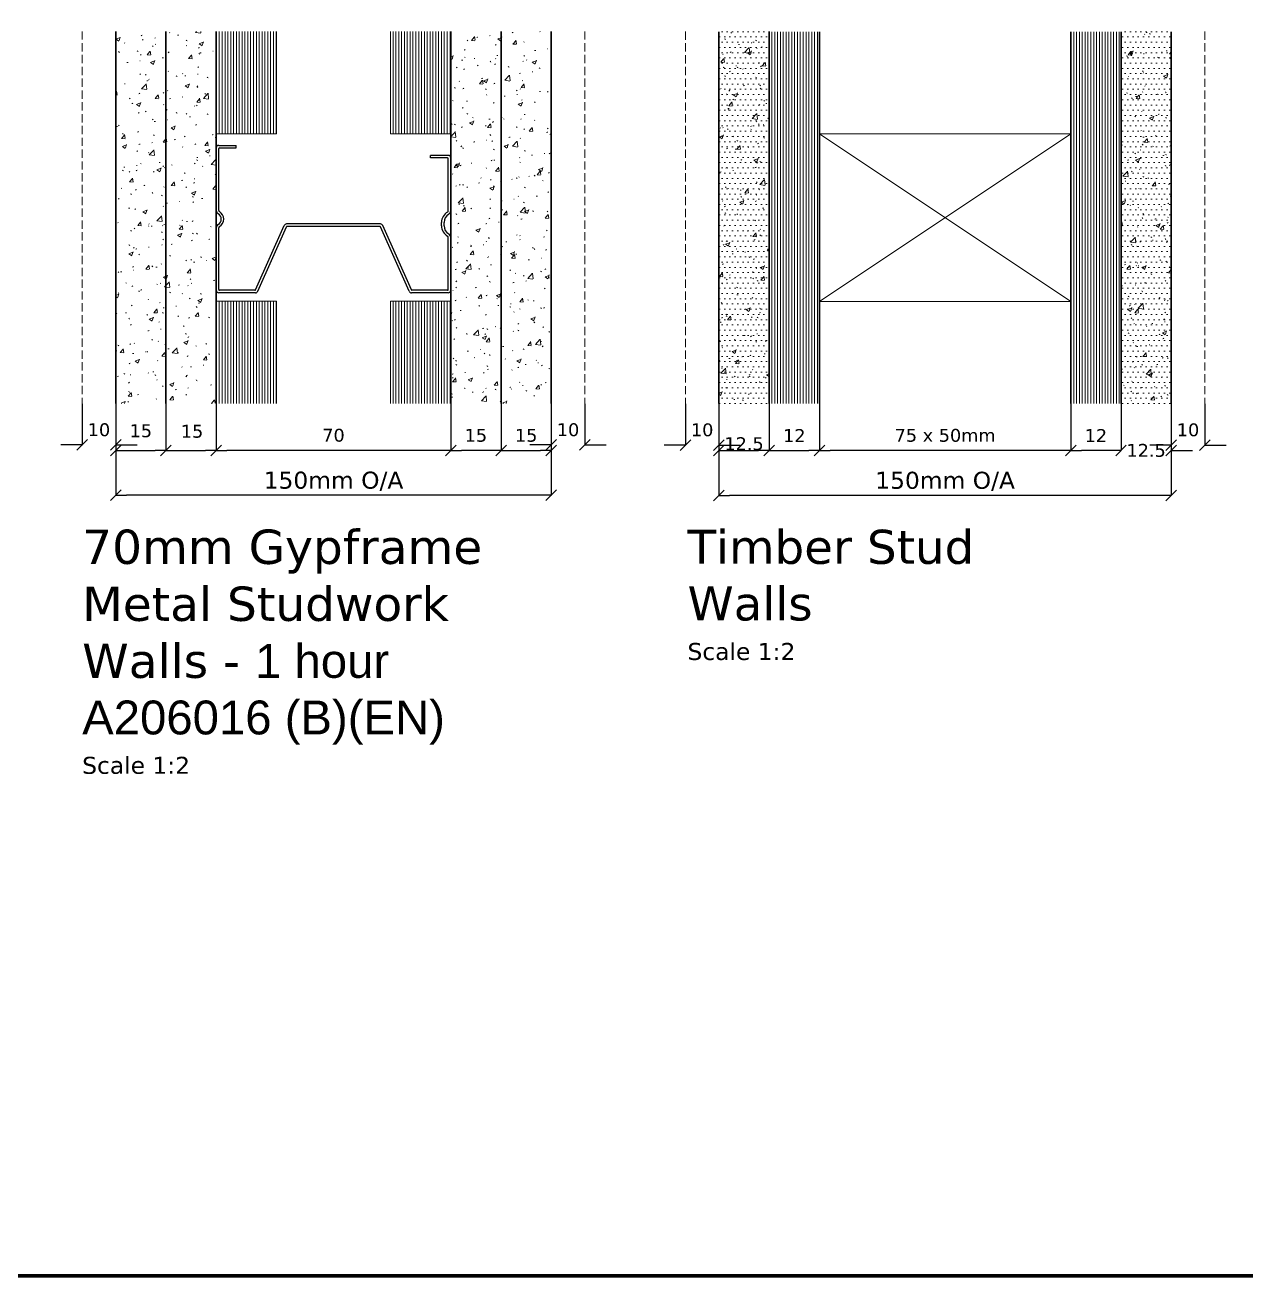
# Model space of a CAD drawing. Header units: millimetres. Extents: x -159872 to 386485, y -250577 to 158966.
# Drawn here: x -108786.6 to -108422.2, y 16843.1 to 17216.5 of the extents above; entities that cross this region are included whole.
import ezdxf

# ---------------------------------------------------------------- set-up
doc = ezdxf.new("R2010")
doc.units = ezdxf.units.MM
doc.header["$PDMODE"] = 1
doc.header["$PDSIZE"] = -2
doc.linetypes.add('VW-02 Medium Dashed', pattern=[3.527298, 2.469236, -1.058062])
doc.layers.get('0').update_dxf_attribs({"lineweight": 25})
for name, color, linetype, lineweight in [('LDS-details', 4, 'Continuous', 25), ('LDS-dimensions-1-2', 251, 'Continuous', 9), ('LDS-finishes-wall', 252, 'Continuous', 9), ('LDS-hatch_Hatch', 7, 'Continuous', 5), ('LDS-joinery general', 3, 'Continuous', 18), ('LDS-struct-new-walls', 6, 'Continuous', 35), ('LDS-text-1-2', 7, 'Continuous', 9)]:
    doc.layers.add(name, color=color, linetype=linetype, lineweight=lineweight)
doc.styles.add('Verdana', font='Verdana.ttf')
doc.dimstyles.new('keane-1-2', dxfattribs={"dimtxt": 2.541058, "dimasz": 3.181201, "dimexe": 0.05, "dimexo": 0.05, "dimgap": 0.05, "dimtad": 1, "dimtih": 1, "dimtoh": 1, "dimdec": 0, "dimdsep": 46, "dimtxsty": 'Verdana', "dimblk": 'VW_SLASH-3', "dimblk1": 'VW_SLASH-3', "dimblk2": 'VW_SLASH-3', "dimcen": 0, "dimazin": 0, "dimtfac": 1, "dimtdec": 0, "dimtix": 1, "dimtofl": 0, "dimtmove": 0, "dimatfit": 0, "dimldrblk": 'VW_SLASH-3', "dimfxl": 1, "dimfrac": 2, "dimtolj": 1, "dimarcsym": 0})
pattern_1 = [(50, (60673.513, -36457.515), (12.3999044, -1.08485107), [1.2965906, -14.2624969]), (-5, (60673.513, -36457.515), (-2.3987157, 13.0038036), [1.0372725, -11.4099975]), (100.4514, (60674.547, -36457.606), (10.0011979, 11.9189446), [1.1019324, -12.1212572]), (46.1842, (60673.513, -36454.058), (18.4503298, -2.861472), [1.944886, -21.3937453]), (96.6356, (60675.05, -36454.296), (16.158332, 16.840428), [1.6528987, -18.1818829]), (-8.8158, (60673.513, -36454.058), (16.1583189, 16.8404406), [1.5559087, -17.1149963]), (21, (60675.242, -36454.922), (10.3192545, -6.96042505), [1.2965906, -14.2624969]), (-34, (60675.242, -36454.922), (4.206405, 12.5363033), [1.0372725, -11.4099975]), (71.4514, (60676.102, -36455.502), (14.5256638, 5.5758669), [1.1019324, -12.1212572]), (37.5, (60673.5132, -36457.515), (0.21021806, 5.75502733), [0.17287875, -34.1349092]), (37.5, (60682.593, -36450.548), (0.21021806, 5.75502733), [0.17287875, -34.1349092]), (37.5, (60682.73, -36450.443), (0.21021806, 5.75502733), [0.17287875, -34.1349092]), (37.5, (60692.0564, -36443.2865), (0.21021806, 5.75502733), [0.17287875, -34.1349092]), (37.5, (60692.1936, -36443.1813), (0.21021806, 5.75502733), [0.17287875, -34.1349092]), (7.5, (60673.513, -36457.515), (4.54791328, 6.81854037), [0.17287875, -21.8086543]), (7.5, (60680.232, -36456.6307), (4.54791328, 6.81854037), [0.17287875, -21.8086543]), (7.5, (60680.4035, -36456.608), (4.54791328, 6.81854037), [0.17287875, -21.8086543]), (7.5, (60691.493, -36455.148), (4.54791328, 6.81854037), [0.17287875, -21.8086543]), (7.5, (60691.6645, -36455.1256), (4.54791328, 6.81854037), [0.17287875, -21.8086543]), (-32.5, (60669.658, -36457.515), (9.22865555, -0.3899258), [0.17287875, -35.5265831]), (-32.5, (60673.449, -36459.9303), (9.22865555, -0.3899258), [0.17287875, -35.5265831]), (-32.5, (60673.5948, -36460.023), (9.22865555, -0.3899258), [0.17287875, -35.5265831]), (-32.5, (60685.1133, -36467.3613), (9.22865555, -0.3899258), [0.17287875, -35.5265831]), (-32.5, (60685.259, -36467.454), (9.22865555, -0.3899258), [0.17287875, -35.5265831]), (-42.5, (60667.929, -36457.515), (10.0820496, 1.73060242), [0.1728787, -27.107388]), (-42.5, (60672.199, -36461.428), (10.0820496, 1.73060242), [0.1728787, -27.107388]), (-42.5, (60672.327, -36461.545), (10.0820496, 1.73060242), [0.1728787, -27.107388]), (-42.5, (60679.0565, -36467.7114), (10.0820496, 1.73060242), [0.1728787, -27.107388]), (-42.5, (60679.184, -36467.828), (10.0820496, 1.73060242), [0.1728787, -27.107388])]
pattern_2 = [(90, (60673.5132, -36457.5152), (-0.850011, 0), [])]
pattern_3 = [(180, (122858.9752, -93076.1713), (-0.78125, 1.5625), [0.01, -1.5525])]

# ---------------------------------------------------------------- blocks, each defined once
blk = doc.blocks.new('VW_SLASH-3')
at = {"color": 0, "linetype": 'ByBlock', "lineweight": -2, "transparency": 16777216}
blk.add_line((0, 0), (-1, 0), dxfattribs=at)
at = {"color": 0, "linetype": 'Continuous', "lineweight": 5, "transparency": 16777216, "flags": 128}
blk.add_lwpolyline([(0.5, 0.5), (-0.5, -0.5)], dxfattribs=at)
blk = doc.blocks.new('*D290')
at = {"layer": 'Defpoints', "color": 0}
for p in [(-108729.5, 17103.5), (-108659.5, 17103.5), (-108729.5, 17089.52)]:
    blk.add_point(p, dxfattribs=at)
at = {"layer": 'LDS-dimensions-1-2', "color": 0, "lineweight": -2}
for p, q in [((-108729.5, 17103.45), (-108729.5, 17089.47)), ((-108659.5, 17103.45), (-108659.5, 17089.47)), ((-108662.69, 17089.52), (-108726.32, 17089.52))]:
    blk.add_line(p, q, dxfattribs=at)
at = {"layer": 'LDS-dimensions-1-2', "color": 0, "lineweight": -2, "xscale": 3.181201171875, "yscale": 3.181201171875, "zscale": 3.181201171875, "rotation": 180}
blk.add_blockref('VW_SLASH-3', (-108729.5, 17089.52), dxfattribs=at)
at = {"layer": 'LDS-dimensions-1-2', "color": 0, "lineweight": -2, "xscale": 3.181201171875, "yscale": 3.181201171875, "zscale": 3.181201171875}
blk.add_blockref('VW_SLASH-3', (-108659.5, 17089.52), dxfattribs=at)
at = {"layer": 'LDS-dimensions-1-2', "color": 0, "insert": (-108694.5, 17094.01), "char_height": 3.838, "attachment_point": 5, "style": 'Verdana'}
blk.add_mtext('\\A1;70', dxfattribs=at)
blk = doc.blocks.new('*D291')
at = {"layer": 'Defpoints', "color": 0}
for p in [(-108629.5, 17103.5), (-108759.5, 17101), (-108759.5, 17076.13)]:
    blk.add_point(p, dxfattribs=at)
at = {"layer": 'LDS-dimensions-1-2', "color": 0, "lineweight": -2}
for p, q in [((-108629.5, 17103.45), (-108629.5, 17076.08)), ((-108759.5, 17100.95), (-108759.5, 17076.08)), ((-108632.69, 17076.13), (-108756.32, 17076.13))]:
    blk.add_line(p, q, dxfattribs=at)
at = {"layer": 'LDS-dimensions-1-2', "color": 0, "lineweight": -2, "xscale": 3.181201171875, "yscale": 3.181201171875, "zscale": 3.181201171875, "rotation": 180}
blk.add_blockref('VW_SLASH-3', (-108759.5, 17076.13), dxfattribs=at)
at = {"layer": 'LDS-dimensions-1-2', "color": 0, "lineweight": -2, "xscale": 3.181201171875, "yscale": 3.181201171875, "zscale": 3.181201171875}
blk.add_blockref('VW_SLASH-3', (-108629.5, 17076.13), dxfattribs=at)
at = {"layer": 'LDS-dimensions-1-2', "color": 0, "insert": (-108694.5, 17080.31), "char_height": 5.0821, "attachment_point": 5, "style": 'Verdana'}
blk.add_mtext('\\A1;150mm O/A', dxfattribs=at)
blk = doc.blocks.new('*D292')
at = {"layer": 'Defpoints', "color": 0}
for p in [(-108744.5, 17103.5), (-108729.5, 17103.5), (-108729.5, 17089.52)]:
    blk.add_point(p, dxfattribs=at)
at = {"layer": 'LDS-dimensions-1-2', "color": 0, "lineweight": -2}
for p, q in [((-108744.5, 17103.45), (-108744.5, 17089.47)), ((-108729.5, 17103.45), (-108729.5, 17089.47)), ((-108741.32, 17089.52), (-108732.69, 17089.52))]:
    blk.add_line(p, q, dxfattribs=at)
at = {"layer": 'LDS-dimensions-1-2', "color": 0, "lineweight": -2, "xscale": 3.181201171875, "yscale": 3.181201171875, "zscale": 3.181201171875, "rotation": 180}
blk.add_blockref('VW_SLASH-3', (-108744.5, 17089.52), dxfattribs=at)
at = {"layer": 'LDS-dimensions-1-2', "color": 0, "lineweight": -2, "xscale": 3.181201171875, "yscale": 3.181201171875, "zscale": 3.181201171875}
blk.add_blockref('VW_SLASH-3', (-108729.5, 17089.52), dxfattribs=at)
at = {"layer": 'LDS-dimensions-1-2', "color": 0, "insert": (-108736.72, 17095.19), "char_height": 3.838, "attachment_point": 5, "style": 'Verdana'}
blk.add_mtext('\\A1;15', dxfattribs=at)
blk = doc.blocks.new('*D293')
at = {"layer": 'Defpoints', "color": 0}
for p in [(-108759.5, 17103.5), (-108744.5, 17103.5), (-108744.5, 17089.52)]:
    blk.add_point(p, dxfattribs=at)
at = {"layer": 'LDS-dimensions-1-2', "color": 0, "lineweight": -2}
for p, q in [((-108759.5, 17103.45), (-108759.5, 17089.47)), ((-108744.5, 17103.45), (-108744.5, 17089.47)), ((-108756.32, 17089.52), (-108747.69, 17089.52))]:
    blk.add_line(p, q, dxfattribs=at)
at = {"layer": 'LDS-dimensions-1-2', "color": 0, "lineweight": -2, "xscale": 3.181201171875, "yscale": 3.181201171875, "zscale": 3.181201171875, "rotation": 180}
blk.add_blockref('VW_SLASH-3', (-108759.5, 17089.52), dxfattribs=at)
at = {"layer": 'LDS-dimensions-1-2', "color": 0, "lineweight": -2, "xscale": 3.181201171875, "yscale": 3.181201171875, "zscale": 3.181201171875}
blk.add_blockref('VW_SLASH-3', (-108744.5, 17089.52), dxfattribs=at)
at = {"layer": 'LDS-dimensions-1-2', "color": 0, "insert": (-108752, 17095.34), "char_height": 3.838, "attachment_point": 5, "style": 'Verdana'}
blk.add_mtext('\\A1;15', dxfattribs=at)
blk = doc.blocks.new('*D294')
at = {"layer": 'Defpoints', "color": 0}
for p in [(-108659.5, 17103.5), (-108644.5, 17103.5), (-108659.5, 17089.52)]:
    blk.add_point(p, dxfattribs=at)
at = {"layer": 'LDS-dimensions-1-2', "color": 0, "lineweight": -2}
for p, q in [((-108659.5, 17103.45), (-108659.5, 17089.47)), ((-108644.5, 17103.45), (-108644.5, 17089.47)), ((-108647.69, 17089.52), (-108656.32, 17089.52))]:
    blk.add_line(p, q, dxfattribs=at)
at = {"layer": 'LDS-dimensions-1-2', "color": 0, "lineweight": -2, "xscale": 3.181201171875, "yscale": 3.181201171875, "zscale": 3.181201171875, "rotation": 180}
blk.add_blockref('VW_SLASH-3', (-108659.5, 17089.52), dxfattribs=at)
at = {"layer": 'LDS-dimensions-1-2', "color": 0, "lineweight": -2, "xscale": 3.181201171875, "yscale": 3.181201171875, "zscale": 3.181201171875}
blk.add_blockref('VW_SLASH-3', (-108644.5, 17089.52), dxfattribs=at)
at = {"layer": 'LDS-dimensions-1-2', "color": 0, "insert": (-108652, 17093.98), "char_height": 3.838, "attachment_point": 5, "style": 'Verdana'}
blk.add_mtext('\\A1;15', dxfattribs=at)
blk = doc.blocks.new('*D295')
at = {"layer": 'Defpoints', "color": 0}
for p in [(-108644.5, 17103.5), (-108629.5, 17103.5), (-108629.5, 17089.52)]:
    blk.add_point(p, dxfattribs=at)
at = {"layer": 'LDS-dimensions-1-2', "color": 0, "lineweight": -2}
for p, q in [((-108644.5, 17103.45), (-108644.5, 17089.47)), ((-108629.5, 17103.45), (-108629.5, 17089.47)), ((-108641.32, 17089.52), (-108632.69, 17089.52))]:
    blk.add_line(p, q, dxfattribs=at)
at = {"layer": 'LDS-dimensions-1-2', "color": 0, "lineweight": -2, "xscale": 3.181201171875, "yscale": 3.181201171875, "zscale": 3.181201171875, "rotation": 180}
blk.add_blockref('VW_SLASH-3', (-108644.5, 17089.52), dxfattribs=at)
at = {"layer": 'LDS-dimensions-1-2', "color": 0, "lineweight": -2, "xscale": 3.181201171875, "yscale": 3.181201171875, "zscale": 3.181201171875}
blk.add_blockref('VW_SLASH-3', (-108629.5, 17089.52), dxfattribs=at)
at = {"layer": 'LDS-dimensions-1-2', "color": 0, "insert": (-108637, 17093.98), "char_height": 3.838, "attachment_point": 5, "style": 'Verdana'}
blk.add_mtext('\\A1;15', dxfattribs=at)
blk = doc.blocks.new('*D296')
at = {"layer": 'Defpoints', "color": 0}
for p in [(-108549.47, 17103.47), (-108474.47, 17103.47), (-108549.47, 17089.49)]:
    blk.add_point(p, dxfattribs=at)
at = {"layer": 'LDS-dimensions-1-2', "color": 0, "lineweight": -2}
for p, q in [((-108549.47, 17103.42), (-108549.47, 17089.44)), ((-108474.47, 17103.42), (-108474.47, 17089.44)), ((-108477.65, 17089.49), (-108546.29, 17089.49))]:
    blk.add_line(p, q, dxfattribs=at)
at = {"layer": 'LDS-dimensions-1-2', "color": 0, "lineweight": -2, "xscale": 3.181201171875, "yscale": 3.181201171875, "zscale": 3.181201171875, "rotation": 180}
blk.add_blockref('VW_SLASH-3', (-108549.47, 17089.49), dxfattribs=at)
at = {"layer": 'LDS-dimensions-1-2', "color": 0, "lineweight": -2, "xscale": 3.181201171875, "yscale": 3.181201171875, "zscale": 3.181201171875}
blk.add_blockref('VW_SLASH-3', (-108474.47, 17089.49), dxfattribs=at)
at = {"layer": 'LDS-dimensions-1-2', "color": 0, "insert": (-108511.97, 17093.98), "char_height": 3.8378, "attachment_point": 5, "style": 'Verdana'}
blk.add_mtext('\\A1;75 x 50mm', dxfattribs=at)
blk = doc.blocks.new('*D297')
at = {"layer": 'Defpoints', "color": 0}
for p in [(-108444.47, 17103.47), (-108579.47, 17100.97), (-108579.47, 17076.1)]:
    blk.add_point(p, dxfattribs=at)
at = {"layer": 'LDS-dimensions-1-2', "color": 0, "lineweight": -2}
for p, q in [((-108444.47, 17103.42), (-108444.47, 17076.05)), ((-108579.47, 17100.92), (-108579.47, 17076.05)), ((-108447.65, 17076.1), (-108576.29, 17076.1))]:
    blk.add_line(p, q, dxfattribs=at)
at = {"layer": 'LDS-dimensions-1-2', "color": 0, "lineweight": -2, "xscale": 3.181201171875, "yscale": 3.181201171875, "zscale": 3.181201171875, "rotation": 180}
blk.add_blockref('VW_SLASH-3', (-108579.47, 17076.1), dxfattribs=at)
at = {"layer": 'LDS-dimensions-1-2', "color": 0, "lineweight": -2, "xscale": 3.181201171875, "yscale": 3.181201171875, "zscale": 3.181201171875}
blk.add_blockref('VW_SLASH-3', (-108444.47, 17076.1), dxfattribs=at)
at = {"layer": 'LDS-dimensions-1-2', "color": 0, "insert": (-108511.97, 17080.28), "char_height": 5.0821, "attachment_point": 5, "style": 'Verdana'}
blk.add_mtext('\\A1;150mm O/A', dxfattribs=at)
blk = doc.blocks.new('*D298')
at = {"layer": 'Defpoints', "color": 0}
for p in [(-108564.47, 17103.47), (-108549.47, 17103.47), (-108549.47, 17089.49)]:
    blk.add_point(p, dxfattribs=at)
at = {"layer": 'LDS-dimensions-1-2', "color": 0, "lineweight": -2}
for p, q in [((-108564.47, 17103.42), (-108564.47, 17089.44)), ((-108549.47, 17103.42), (-108549.47, 17089.44)), ((-108561.29, 17089.49), (-108552.65, 17089.49))]:
    blk.add_line(p, q, dxfattribs=at)
at = {"layer": 'LDS-dimensions-1-2', "color": 0, "lineweight": -2, "xscale": 3.181201171875, "yscale": 3.181201171875, "zscale": 3.181201171875, "rotation": 180}
blk.add_blockref('VW_SLASH-3', (-108564.47, 17089.49), dxfattribs=at)
at = {"layer": 'LDS-dimensions-1-2', "color": 0, "lineweight": -2, "xscale": 3.181201171875, "yscale": 3.181201171875, "zscale": 3.181201171875}
blk.add_blockref('VW_SLASH-3', (-108549.47, 17089.49), dxfattribs=at)
at = {"layer": 'LDS-dimensions-1-2', "color": 0, "insert": (-108556.97, 17093.95), "char_height": 3.838, "attachment_point": 5, "style": 'Verdana'}
blk.add_mtext('\\A1;12', dxfattribs=at)
blk = doc.blocks.new('*D299')
at = {"layer": 'Defpoints', "color": 0}
for p in [(-108579.47, 17103.47), (-108564.47, 17103.47), (-108564.47, 17089.49)]:
    blk.add_point(p, dxfattribs=at)
at = {"layer": 'LDS-dimensions-1-2', "color": 0, "lineweight": -2}
for p, q in [((-108579.47, 17103.42), (-108579.47, 17089.44)), ((-108564.47, 17103.42), (-108564.47, 17089.44)), ((-108576.29, 17089.49), (-108567.65, 17089.49))]:
    blk.add_line(p, q, dxfattribs=at)
at = {"layer": 'LDS-dimensions-1-2', "color": 0, "lineweight": -2, "xscale": 3.181201171875, "yscale": 3.181201171875, "zscale": 3.181201171875, "rotation": 180}
blk.add_blockref('VW_SLASH-3', (-108579.47, 17089.49), dxfattribs=at)
at = {"layer": 'LDS-dimensions-1-2', "color": 0, "lineweight": -2, "xscale": 3.181201171875, "yscale": 3.181201171875, "zscale": 3.181201171875}
blk.add_blockref('VW_SLASH-3', (-108564.47, 17089.49), dxfattribs=at)
at = {"layer": 'LDS-dimensions-1-2', "color": 0, "insert": (-108571.97, 17091.49), "char_height": 3.838, "attachment_point": 5, "style": 'Verdana'}
blk.add_mtext('\\A1;12.5', dxfattribs=at)
blk = doc.blocks.new('*D300')
at = {"layer": 'Defpoints', "color": 0}
for p in [(-108474.47, 17103.47), (-108459.47, 17103.47), (-108474.47, 17089.49)]:
    blk.add_point(p, dxfattribs=at)
at = {"layer": 'LDS-dimensions-1-2', "color": 0, "lineweight": -2}
for p, q in [((-108474.47, 17103.42), (-108474.47, 17089.44)), ((-108459.47, 17103.42), (-108459.47, 17089.44)), ((-108462.65, 17089.49), (-108471.29, 17089.49))]:
    blk.add_line(p, q, dxfattribs=at)
at = {"layer": 'LDS-dimensions-1-2', "color": 0, "lineweight": -2, "xscale": 3.181201171875, "yscale": 3.181201171875, "zscale": 3.181201171875, "rotation": 180}
blk.add_blockref('VW_SLASH-3', (-108474.47, 17089.49), dxfattribs=at)
at = {"layer": 'LDS-dimensions-1-2', "color": 0, "lineweight": -2, "xscale": 3.181201171875, "yscale": 3.181201171875, "zscale": 3.181201171875}
blk.add_blockref('VW_SLASH-3', (-108459.47, 17089.49), dxfattribs=at)
at = {"layer": 'LDS-dimensions-1-2', "color": 0, "insert": (-108466.97, 17093.95), "char_height": 3.838, "attachment_point": 5, "style": 'Verdana'}
blk.add_mtext('\\A1;12', dxfattribs=at)
blk = doc.blocks.new('*D301')
at = {"layer": 'Defpoints', "color": 0}
for p in [(-108459.47, 17103.47), (-108444.47, 17103.47), (-108459.47, 17089.49)]:
    blk.add_point(p, dxfattribs=at)
at = {"layer": 'LDS-dimensions-1-2', "color": 0, "lineweight": -2}
for p, q in [((-108459.47, 17103.42), (-108459.47, 17089.44)), ((-108444.47, 17103.42), (-108444.47, 17089.44)), ((-108462.65, 17089.49), (-108465.83, 17089.49)), ((-108441.29, 17089.49), (-108438.1, 17089.49))]:
    blk.add_line(p, q, dxfattribs=at)
at = {"layer": 'LDS-dimensions-1-2', "color": 0, "lineweight": -2, "xscale": 3.181201171875, "yscale": 3.181201171875, "zscale": 3.181201171875}
blk.add_blockref('VW_SLASH-3', (-108459.47, 17089.49), dxfattribs=at)
at = {"layer": 'LDS-dimensions-1-2', "color": 0, "lineweight": -2, "xscale": 3.181201171875, "yscale": 3.181201171875, "zscale": 3.181201171875, "rotation": 180}
blk.add_blockref('VW_SLASH-3', (-108444.47, 17089.49), dxfattribs=at)
at = {"layer": 'LDS-dimensions-1-2', "color": 0, "insert": (-108451.97, 17089.49), "char_height": 3.838, "attachment_point": 5, "style": 'Verdana'}
blk.add_mtext('\\A1;12.5', dxfattribs=at)
blk = doc.blocks.new('*D327')
at = {"layer": 'Defpoints', "color": 0}
for p in [(-108444.47, 17105.11), (-108434.47, 17103.47), (-108434.47, 17091.12)]:
    blk.add_point(p, dxfattribs=at)
at = {"layer": 'LDS-dimensions-1-2', "color": 0, "lineweight": -2}
for p, q in [((-108444.47, 17105.06), (-108444.47, 17091.07)), ((-108434.47, 17103.42), (-108434.47, 17091.07)), ((-108447.65, 17091.12), (-108450.83, 17091.12)), ((-108431.29, 17091.12), (-108428.1, 17091.12))]:
    blk.add_line(p, q, dxfattribs=at)
at = {"layer": 'LDS-dimensions-1-2', "color": 0, "lineweight": -2, "xscale": 3.181201171875, "yscale": 3.181201171875, "zscale": 3.181201171875}
blk.add_blockref('VW_SLASH-3', (-108444.47, 17091.12), dxfattribs=at)
at = {"layer": 'LDS-dimensions-1-2', "color": 0, "lineweight": -2, "xscale": 3.181201171875, "yscale": 3.181201171875, "zscale": 3.181201171875, "rotation": 180}
blk.add_blockref('VW_SLASH-3', (-108434.47, 17091.12), dxfattribs=at)
at = {"layer": 'LDS-dimensions-1-2', "color": 0, "insert": (-108439.47, 17095.62), "char_height": 3.838, "attachment_point": 5, "style": 'Verdana'}
blk.add_mtext('\\A1;10', dxfattribs=at)
blk = doc.blocks.new('*D328')
at = {"layer": 'Defpoints', "color": 0}
for p in [(-108589.47, 17103.47), (-108579.47, 17105.11), (-108589.47, 17091.12)]:
    blk.add_point(p, dxfattribs=at)
at = {"layer": 'LDS-dimensions-1-2', "color": 0, "lineweight": -2}
for p, q in [((-108589.47, 17103.42), (-108589.47, 17091.07)), ((-108579.47, 17105.06), (-108579.47, 17091.07)), ((-108592.65, 17091.12), (-108595.83, 17091.12)), ((-108576.29, 17091.12), (-108573.1, 17091.12))]:
    blk.add_line(p, q, dxfattribs=at)
at = {"layer": 'LDS-dimensions-1-2', "color": 0, "lineweight": -2, "xscale": 3.181201171875, "yscale": 3.181201171875, "zscale": 3.181201171875}
blk.add_blockref('VW_SLASH-3', (-108589.47, 17091.12), dxfattribs=at)
at = {"layer": 'LDS-dimensions-1-2', "color": 0, "lineweight": -2, "xscale": 3.181201171875, "yscale": 3.181201171875, "zscale": 3.181201171875, "rotation": 180}
blk.add_blockref('VW_SLASH-3', (-108579.47, 17091.12), dxfattribs=at)
at = {"layer": 'LDS-dimensions-1-2', "color": 0, "insert": (-108584.47, 17095.62), "char_height": 3.838, "attachment_point": 5, "style": 'Verdana'}
blk.add_mtext('\\A1;10', dxfattribs=at)
blk = doc.blocks.new('*D329')
at = {"layer": 'Defpoints', "color": 0}
for p in [(-108629.5, 17105.14), (-108619.5, 17103.5), (-108619.5, 17091.15)]:
    blk.add_point(p, dxfattribs=at)
at = {"layer": 'LDS-dimensions-1-2', "color": 0, "lineweight": -2}
for p, q in [((-108629.5, 17105.09), (-108629.5, 17091.1)), ((-108619.5, 17103.45), (-108619.5, 17091.1)), ((-108632.69, 17091.15), (-108635.87, 17091.15)), ((-108616.32, 17091.15), (-108613.14, 17091.15))]:
    blk.add_line(p, q, dxfattribs=at)
at = {"layer": 'LDS-dimensions-1-2', "color": 0, "lineweight": -2, "xscale": 3.181201171875, "yscale": 3.181201171875, "zscale": 3.181201171875}
blk.add_blockref('VW_SLASH-3', (-108629.5, 17091.15), dxfattribs=at)
at = {"layer": 'LDS-dimensions-1-2', "color": 0, "lineweight": -2, "xscale": 3.181201171875, "yscale": 3.181201171875, "zscale": 3.181201171875, "rotation": 180}
blk.add_blockref('VW_SLASH-3', (-108619.5, 17091.15), dxfattribs=at)
at = {"layer": 'LDS-dimensions-1-2', "color": 0, "insert": (-108624.5, 17095.65), "char_height": 3.838, "attachment_point": 5, "style": 'Verdana'}
blk.add_mtext('\\A1;10', dxfattribs=at)
blk = doc.blocks.new('*D334')
at = {"layer": 'Defpoints', "color": 0}
for p in [(-108769.5, 17103.5), (-108759.5, 17105.14), (-108769.5, 17091.15)]:
    blk.add_point(p, dxfattribs=at)
at = {"layer": 'LDS-dimensions-1-2', "color": 0, "lineweight": -2}
for p, q in [((-108769.5, 17103.45), (-108769.5, 17091.1)), ((-108759.5, 17105.09), (-108759.5, 17091.1)), ((-108772.69, 17091.15), (-108775.87, 17091.15)), ((-108756.32, 17091.15), (-108753.14, 17091.15))]:
    blk.add_line(p, q, dxfattribs=at)
at = {"layer": 'LDS-dimensions-1-2', "color": 0, "lineweight": -2, "xscale": 3.181201171875, "yscale": 3.181201171875, "zscale": 3.181201171875}
blk.add_blockref('VW_SLASH-3', (-108769.5, 17091.15), dxfattribs=at)
at = {"layer": 'LDS-dimensions-1-2', "color": 0, "lineweight": -2, "xscale": 3.181201171875, "yscale": 3.181201171875, "zscale": 3.181201171875, "rotation": 180}
blk.add_blockref('VW_SLASH-3', (-108759.5, 17091.15), dxfattribs=at)
at = {"layer": 'LDS-dimensions-1-2', "color": 0, "insert": (-108764.5, 17095.65), "char_height": 3.838, "attachment_point": 5, "style": 'Verdana'}
blk.add_mtext('\\A1;10', dxfattribs=at)

msp = doc.modelspace()

# ---------------------------------------------------------------- hatches: boundary and pattern name
at = {"layer": 'LDS-hatch_Hatch', "linetype": 'Continuous', "lineweight": 5}
h = msp.add_hatch(dxfattribs=at)
h.set_pattern_fill('03_   concrete', color=251, style=0, pattern_type=2)
h.set_pattern_definition(pattern_1)
h.paths.add_polyline_path([(-108744.5039, 17214.48495), (-108759.5039, 17214.48495), (-108759.5039, 17103.50152), (-108744.5039, 17103.50152)])
h = msp.add_hatch(dxfattribs=at)
h.set_pattern_fill('03_   concrete', color=251, style=0, pattern_type=2)
h.set_pattern_definition(pattern_1)
h.paths.add_polyline_path([(-108744.5039, 17214.48495), (-108729.5039, 17214.48495), (-108729.5039, 17103.50152), (-108744.5039, 17103.50152)])
at = {"layer": 'LDS-hatch_Hatch', "linetype": 'Continuous', "lineweight": 5, "transparency": 33554687}
h = msp.add_hatch(dxfattribs=at)
h.set_pattern_fill('Sht Metal Corrugated Vert HF', style=0, pattern_type=2)
h.set_pattern_definition(pattern_2)
h.paths.add_polyline_path([(-108729.5039, 17214.48495), (-108729.5039, 17183.95543), (-108711.5039, 17183.95543), (-108711.5039, 17214.48495)])
h = msp.add_hatch(dxfattribs=at)
h.set_pattern_fill('Sht Metal Corrugated Vert HF', style=0, pattern_type=2)
h.set_pattern_definition(pattern_2)
h.paths.add_polyline_path([(-108659.5039, 17214.48495), (-108659.5039, 17183.95543), (-108677.5039, 17183.95543), (-108677.5039, 17214.48495)])
at = {"layer": 'LDS-hatch_Hatch', "linetype": 'Continuous', "lineweight": 5}
h = msp.add_hatch(dxfattribs=at)
h.set_pattern_fill('03_   concrete', color=251, style=0, pattern_type=2)
h.set_pattern_definition(pattern_1)
h.paths.add_polyline_path([(-108644.5039, 17214.48495), (-108659.5039, 17214.48495), (-108659.5039, 17103.50152), (-108644.5039, 17103.50152)])
h = msp.add_hatch(dxfattribs=at)
h.set_pattern_fill('03_   concrete', color=251, style=0, pattern_type=2)
h.set_pattern_definition(pattern_1)
h.paths.add_polyline_path([(-108644.5039, 17214.48495), (-108629.5039, 17214.48495), (-108629.5039, 17103.50152), (-108644.5039, 17103.50152)])
at = {"layer": 'LDS-hatch_Hatch', "linetype": 'Continuous', "lineweight": 9}
h = msp.add_hatch(dxfattribs=at)
h.set_pattern_fill('DOTS', color=253, style=0, pattern_type=2)
h.set_pattern_definition(pattern_3)
h.paths.add_polyline_path([(-108564.46713, 17214.456), (-108579.46713, 17214.456), (-108579.46713, 17103.47257), (-108564.46713, 17103.47257)])
at = {"layer": 'LDS-hatch_Hatch', "linetype": 'Continuous', "lineweight": 5}
h = msp.add_hatch(dxfattribs=at)
h.set_pattern_fill('03_   concrete', color=251, style=0, pattern_type=2)
h.set_pattern_definition(pattern_1)
h.paths.add_polyline_path([(-108579.46713, 17214.456), (-108564.46713, 17214.456), (-108564.46713, 17103.47257), (-108579.46713, 17103.47257)])
h = msp.add_hatch(dxfattribs=at)
h.set_pattern_fill('Sht Metal Corrugated Vert HF', style=0, pattern_type=2)
h.set_pattern_definition(pattern_2)
h.paths.add_polyline_path([(-108549.46713, 17214.456), (-108564.46713, 17214.456), (-108564.46713, 17103.47257), (-108549.46713, 17103.47257)])
h = msp.add_hatch(dxfattribs=at)
h.set_pattern_fill('Sht Metal Corrugated Vert HF', style=0, pattern_type=2)
h.set_pattern_definition(pattern_2)
h.paths.add_polyline_path([(-108474.46713, 17214.456), (-108459.46713, 17214.456), (-108459.46713, 17103.47257), (-108474.46713, 17103.47257)])
h = msp.add_hatch(dxfattribs=at)
h.set_pattern_fill('03_   concrete', color=251, style=0, pattern_type=2)
h.set_pattern_definition(pattern_1)
h.paths.add_polyline_path([(-108444.46713, 17214.456), (-108459.46713, 17214.456), (-108459.46713, 17103.47257), (-108444.46713, 17103.47257)])
at = {"layer": 'LDS-hatch_Hatch', "linetype": 'Continuous', "lineweight": 9}
h = msp.add_hatch(dxfattribs=at)
h.set_pattern_fill('DOTS', color=253, style=0, pattern_type=2)
h.set_pattern_definition(pattern_3)
h.paths.add_polyline_path([(-108459.46713, 17214.456), (-108444.46713, 17214.456), (-108444.46713, 17103.47257), (-108459.46713, 17103.47257)])
at = {"layer": 'LDS-hatch_Hatch', "linetype": 'Continuous', "lineweight": 5, "transparency": 33554687}
h = msp.add_hatch(dxfattribs=at)
h.set_pattern_fill('Sht Metal Corrugated Vert HF', style=0, pattern_type=2)
h.set_pattern_definition(pattern_2)
h.paths.add_polyline_path([(-108729.5039, 17103.50152), (-108729.5039, 17134.03104), (-108711.5039, 17134.03104), (-108711.5039, 17103.50152)])
h = msp.add_hatch(dxfattribs=at)
h.set_pattern_fill('Sht Metal Corrugated Vert HF', style=0, pattern_type=2)
h.set_pattern_definition(pattern_2)
h.paths.add_polyline_path([(-108659.5039, 17103.50152), (-108659.5039, 17134.03104), (-108677.5039, 17134.03104), (-108677.5039, 17103.50152)])

# ---------------------------------------------------------------- linework, layer by layer
at = {"layer": 'LDS-details'}
for p, q in [((-108728.7539, 17180.54522), (-108723.5039, 17180.54522)), ((-108723.5039, 17179.79522), (-108723.5039, 17180.54522)), ((-108729.5039, 17161.11427), (-108729.5039, 17179.79522)), ((-108728.7539, 17161.11427), (-108728.7539, 17179.59522)), ((-108728.5539, 17179.79522), (-108723.5039, 17179.79522)), ((-108660.2539, 17177.54522), (-108665.5039, 17177.54522)), ((-108665.5039, 17176.79522), (-108665.5039, 17177.54522)), ((-108660.4539, 17176.79522), (-108665.5039, 17176.79522)), ((-108660.2539, 17160.98034), (-108660.2539, 17176.59522)), ((-108659.5039, 17160.98034), (-108659.5039, 17176.79522)), ((-108729.5039, 17137.29522), (-108729.5039, 17155.97618)), ((-108728.7539, 17137.49522), (-108728.7539, 17155.97618)), ((-108717.75366, 17137.41388), (-108709.18906, 17156.65028)), ((-108717.12133, 17136.99017), (-108708.55673, 17156.22657)), ((-108680.5039, 17157.09522), (-108708.5039, 17157.09522)), ((-108680.63378, 17156.34522), (-108708.37402, 17156.34522)), ((-108671.88648, 17136.99017), (-108680.45107, 17156.22657)), ((-108671.25414, 17137.41388), (-108679.81874, 17156.65028)), ((-108662.2539, 17156.54522), (-108662.2539, 17157.54522)), ((-108661.5039, 17156.54522), (-108661.5039, 17157.54522)), ((-108660.2539, 17137.49522), (-108660.2539, 17153.11011)), ((-108659.5039, 17137.29522), (-108659.5039, 17153.11011)), ((-108717.80648, 17136.54522), (-108728.7539, 17136.54522)), ((-108717.93637, 17137.29522), (-108728.5539, 17137.29522)), ((-108660.2539, 17136.54522), (-108671.20132, 17136.54522)), ((-108660.4539, 17137.29522), (-108671.07144, 17137.29522))]:
    msp.add_line(p, q, dxfattribs=at)
at = {"layer": 'LDS-details', "color": 1, "linetype": 'Continuous', "lineweight": 70, "transparency": 33554687, "flags": 128}
msp.add_lwpolyline([(-109263.01925, 17425.13827), (-107328.56283, 17425.13827), (-107328.56283, 16843.13827), (-109263.01925, 16843.13827)], close=True, dxfattribs=at)
at = {"layer": 'LDS-details'}
for centre, radius, start, end in [((-108728.7539, 17179.79522), 0.75, 90, 180), ((-108728.5539, 17179.59522), 0.2, 90, 180), ((-108660.4539, 17176.59522), 0.2, 0, 90), ((-108660.2539, 17176.79522), 0.75, 0, 90), ((-108728.3539, 17161.11427), 1.15, 180, 240.5591073), ((-108729.8039, 17158.54522), 1.8, 299.4408927, 60.5591073), ((-108728.3539, 17161.11427), 0.4, 180, 240.5591073), ((-108729.8039, 17158.54522), 2.55, 299.4408927, 60.5591073), ((-108658.7039, 17157.54522), 3.55, 119.5821452, 180), ((-108658.7039, 17157.54522), 2.8, 119.5821452, 180), ((-108660.6539, 17160.98034), 0.4, 299.5821452, 0), ((-108660.6539, 17160.98034), 1.15, 299.5821452, 0), ((-108728.3539, 17155.97618), 1.15, 119.4408927, 180), ((-108728.3539, 17155.97618), 0.4, 119.4408927, 180), ((-108708.5039, 17156.34522), 0.75, 90, 156), ((-108708.37402, 17156.14522), 0.2, 90, 156), ((-108680.63378, 17156.14522), 0.2, 24, 90), ((-108680.5039, 17156.34522), 0.75, 24, 90), ((-108658.7039, 17156.54522), 3.55, 180, 240.4178548), ((-108658.7039, 17156.54522), 2.8, 180, 240.4178548), ((-108660.6539, 17153.11011), 1.15, 0, 60.4178548), ((-108660.6539, 17153.11011), 0.4, 0, 60.4178548), ((-108728.7539, 17137.29522), 0.75, 180, 270), ((-108728.5539, 17137.49522), 0.2, 180, 270), ((-108717.93637, 17137.49522), 0.2, 270, 336), ((-108717.80648, 17137.29522), 0.75, 270, 336), ((-108671.20132, 17137.29522), 0.75, 204, 270), ((-108671.07144, 17137.49522), 0.2, 204, 270), ((-108660.4539, 17137.49522), 0.2, 270, 0), ((-108660.2539, 17137.29522), 0.75, 270, 0)]:
    msp.add_arc(centre, radius, start, end, dxfattribs=at)
at = {"layer": 'LDS-finishes-wall', "linetype": 'VW-02 Medium Dashed', "lineweight": 18}
for p, q in [((-108769.5039, 17214.57119), (-108769.5039, 17103.50152)), ((-108619.5039, 17214.57119), (-108619.5039, 17103.50152)), ((-108589.46713, 17214.54223), (-108589.46713, 17103.47257)), ((-108434.46713, 17214.54223), (-108434.46713, 17103.47257))]:
    msp.add_line(p, q, dxfattribs=at)
at = {"layer": 'LDS-joinery general', "color": 8, "lineweight": 9}
for p, q in [((-108474.46713, 17183.96428), (-108549.46713, 17133.96428)), ((-108549.46713, 17183.96428), (-108474.46713, 17133.96428))]:
    msp.add_line(p, q, dxfattribs=at)
at = {"layer": 'LDS-joinery general', "flags": 128}
msp.add_lwpolyline([(-108549.46713, 17133.96428), (-108474.46713, 17133.96428), (-108474.46713, 17183.96428), (-108549.46713, 17183.96428)], close=True, dxfattribs=at)
at = {"layer": 'LDS-struct-new-walls'}
for p, q in [((-108759.5039, 17103.50152), (-108759.5039, 17214.48495)), ((-108744.5039, 17103.50152), (-108744.5039, 17214.48495)), ((-108729.5039, 17103.50152), (-108729.5039, 17214.48495)), ((-108629.5039, 17103.50152), (-108629.5039, 17214.48495)), ((-108629.5039, 17103.50152), (-108629.5039, 17214.48495)), ((-108579.46713, 17103.47257), (-108579.46713, 17214.456)), ((-108564.46713, 17103.47257), (-108564.46713, 17214.456)), ((-108549.46713, 17103.47257), (-108549.46713, 17214.456)), ((-108474.46713, 17103.47257), (-108474.46713, 17214.456)), ((-108459.46713, 17103.47257), (-108459.46713, 17214.456)), ((-108444.46713, 17103.47257), (-108444.46713, 17214.456)), ((-108444.46713, 17103.47257), (-108444.46713, 17214.456))]:
    msp.add_line(p, q, dxfattribs=at)
at = {"layer": 'LDS-struct-new-walls', "color": 1, "lineweight": 35}
for p, q in [((-108659.5039, 17103.50152), (-108659.5039, 17214.48495)), ((-108644.5039, 17103.50152), (-108644.5039, 17214.48495)), ((-108629.5039, 17103.50152), (-108629.5039, 17214.48495))]:
    msp.add_line(p, q, dxfattribs=at)
at = {"layer": 'LDS-struct-new-walls', "lineweight": 18, "flags": 128}
for points in [[(-108729.5039, 17214.48495), (-108729.5039, 17183.95543), (-108711.5039, 17183.95543), (-108711.5039, 17214.48495)], [(-108659.5039, 17214.48495), (-108659.5039, 17183.95543), (-108677.5039, 17183.95543), (-108677.5039, 17214.48495)], [(-108729.5039, 17103.50152), (-108729.5039, 17134.03104), (-108711.5039, 17134.03104), (-108711.5039, 17103.50152)], [(-108659.5039, 17103.50152), (-108659.5039, 17134.03104), (-108677.5039, 17134.03104), (-108677.5039, 17103.50152)]]:
    msp.add_lwpolyline(points, dxfattribs=at)

# ---------------------------------------------------------------- texts
at = {"layer": 'LDS-text-1-2', "color": 7, "attachment_point": 4, "line_spacing_factor": 0.996734, "style": 'Verdana'}
for s, insert, char_height, width in [('70mm Gypframe \\PMetal Studwork \\PWalls - {\\fHelvetica|b0|i0|c0|p0;\\C178;\\H0.9874x;1 hour\\PA206016 (B)(EN)}{\\H0.9932x;\\P}{\\H0.4966x;Scale 1:2}', (-108769.5039, 17029.38685), 10.2342303, 129.0739362), ('{\\H2x;Timber Stud\\PWalls\\P}Scale 1:2', (-108588.84605, 17046.34914), 5.0821168, 128.8569187)]:
    msp.add_mtext(s, dxfattribs=dict(at, insert=insert, char_height=char_height, width=width))

# ---------------------------------------------------------------- dimensions: what is measured, and where the dimension line sits
at = {"layer": 'LDS-dimensions-1-2', "color": 251}
for base, p1, p2, picture, middle in [((-108769.5039, 17091.14898), (-108759.5039, 17105.13505), (-108769.5039, 17103.50152), '*D334', (-108764.5039, 17095.64651)), ((-108729.5039, 17089.51545), (-108659.5039, 17103.50152), (-108729.5039, 17103.50152), '*D290', (-108694.5039, 17094.01298)), ((-108619.5039, 17091.14898), (-108629.5039, 17105.13505), (-108619.5039, 17103.50152), '*D329', (-108624.5039, 17095.64651)), ((-108589.46713, 17091.12003), (-108579.46713, 17105.1061), (-108589.46713, 17103.47257), '*D328', (-108584.46713, 17095.61756)), ((-108434.46713, 17091.12003), (-108444.46713, 17105.1061), (-108434.46713, 17103.47257), '*D327', (-108439.46713, 17095.61756))]:
    dim = msp.add_linear_dim(base=base, p1=p1, p2=p2, dimstyle='keane-1-2', override={"dimtxt": 3.837836, "dimgap": 2.5, "dimtih": 0, "dimtoh": 0, "dimpost": '<>', "dimtxsty": 'Verdana', "dimtmove": 2}, dxfattribs=at)
    dim.commit()
    dim.dimension.update_dxf_attribs({"geometry": picture, "text_midpoint": middle})
for base, p1, p2, text, override, picture, middle in [((-108759.5039, 17076.13285), (-108629.5039, 17103.50152), (-108759.5039, 17101.00152), '150mm O/A', {"dimtxt": 5.082117, "dimgap": 1, "dimtih": 0, "dimtoh": 0, "dimpost": '<>', "dimtxsty": 'Verdana', "dimtmove": 2}, '*D291', (-108694.5039, 17080.30704)), ((-108659.5039, 17089.51545), (-108644.5039, 17103.50152), (-108659.5039, 17103.50152), '15', {"dimtxt": 3.837836, "dimgap": 2.5, "dimtih": 0, "dimtoh": 0, "dimpost": '<>', "dimtxsty": 'Verdana', "dimtmove": 2}, '*D294', (-108652.0039, 17093.98076)), ((-108629.5039, 17089.51545), (-108644.5039, 17103.50152), (-108629.5039, 17103.50152), '15', {"dimtxt": 3.837836, "dimgap": 2.5, "dimtih": 0, "dimtoh": 0, "dimpost": '<>', "dimtxsty": 'Verdana', "dimtmove": 2}, '*D295', (-108637.0039, 17093.98076)), ((-108579.46713, 17076.1039), (-108444.46713, 17103.47257), (-108579.46713, 17100.97257), '150mm O/A', {"dimtxt": 5.082117, "dimgap": 1, "dimtih": 0, "dimtoh": 0, "dimpost": '<>', "dimtxsty": 'Verdana', "dimtmove": 2}, '*D297', (-108511.96713, 17080.27809)), ((-108549.46713, 17089.48649), (-108564.46713, 17103.47257), (-108549.46713, 17103.47257), '12', {"dimtxt": 3.837836, "dimgap": 2.5, "dimtih": 0, "dimtoh": 0, "dimpost": '<>', "dimtxsty": 'Verdana', "dimtmove": 2}, '*D298', (-108556.96713, 17093.94536)), ((-108549.46713, 17089.48649), (-108474.46713, 17103.47257), (-108549.46713, 17103.47257), '75 x 50mm', {"dimtxt": 3.837836, "dimgap": 2.5, "dimtih": 0, "dimtoh": 0, "dimpost": '<>', "dimtxsty": 'Verdana', "dimtmove": 2}, '*D296', (-108511.96713, 17093.98402)), ((-108474.46713, 17089.48649), (-108459.46713, 17103.47257), (-108474.46713, 17103.47257), '12', {"dimtxt": 3.837836, "dimgap": 2.5, "dimtih": 0, "dimtoh": 0, "dimpost": '<>', "dimtxsty": 'Verdana', "dimtmove": 2}, '*D300', (-108466.96713, 17093.94536))]:
    dim = msp.add_linear_dim(base=base, p1=p1, p2=p2, text=text, dimstyle='keane-1-2', override=override, dxfattribs=at)
    dim.commit()
    dim.dimension.update_dxf_attribs({"geometry": picture, "text_midpoint": middle})
for base, p1, p2, text, override, picture, middle in [((-108744.5039, 17089.51545), (-108759.5039, 17103.50152), (-108744.5039, 17103.50152), '15', {"dimtxt": 3.837836, "dimgap": 2.645057, "dimtih": 0, "dimtoh": 0, "dimpost": '<>', "dimtxsty": 'Verdana', "dimtmove": 2}, '*D293', (-108752.0039, 17095.3355)), ((-108729.5039, 17089.51545), (-108744.5039, 17103.50152), (-108729.5039, 17103.50152), '15', {"dimtxt": 3.837836, "dimgap": 2.5, "dimtih": 0, "dimtoh": 0, "dimpost": '<>', "dimtxsty": 'Verdana', "dimtmove": 2}, '*D292', (-108736.71532, 17095.19045)), ((-108564.46713, 17089.48649), (-108579.46713, 17103.47257), (-108564.46713, 17103.47257), '12.5', {"dimtxt": 3.837836, "dimgap": 3.72039e-15, "dimtih": 0, "dimtoh": 0, "dimpost": '<>', "dimtxsty": 'Verdana'}, '*D299', (-108571.96713, 17089.48649)), ((-108459.46713, 17089.48649), (-108444.46713, 17103.47257), (-108459.46713, 17103.47257), '12.5', {"dimtxt": 3.837836, "dimgap": 0.396875, "dimtad": 0, "dimtih": 0, "dimtoh": 0, "dimpost": '<>', "dimtxsty": 'Verdana'}, '*D301', (-108451.96713, 17089.48649))]:
    dim = msp.add_linear_dim(base=base, p1=p1, p2=p2, text=text, dimstyle='keane-1-2', override=override, dxfattribs=at)
    dim.commit()
    dim.dimension.update_dxf_attribs({"geometry": picture, "text_midpoint": middle, "dimtype": 160})

doc.saveas('drawing.dxf')
